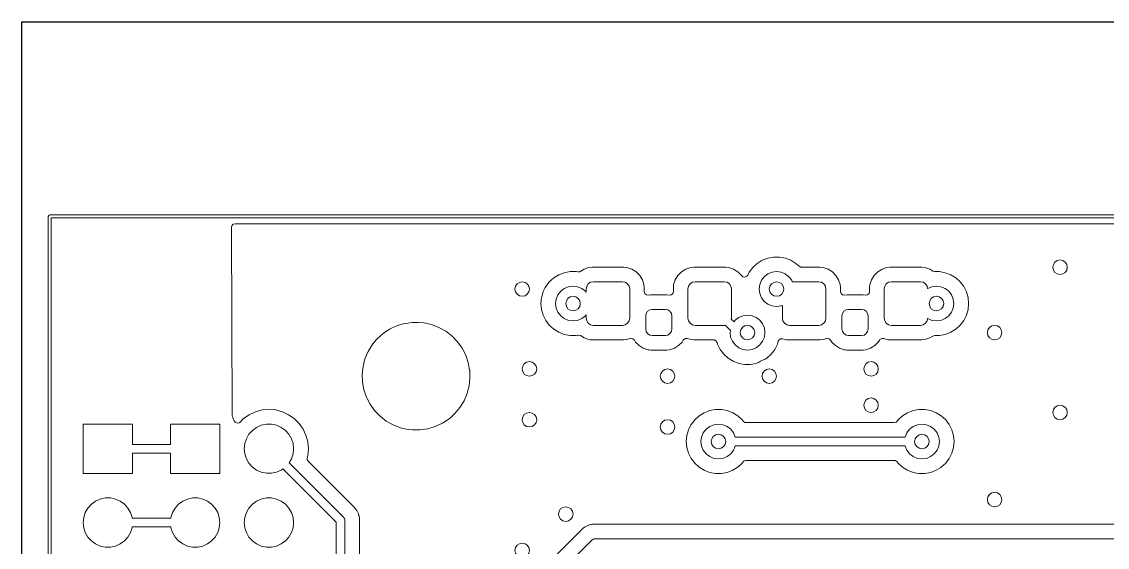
# Model space of a CAD drawing. Header units: millimetres. Extents: x 0 to 594, y 0 to 420.
# Drawn here: x 348.1 to 422.8, y 276.4 to 312.6 of the extents above; entities that cross this region are included whole.
import ezdxf

# ---------------------------------------------------------------- set-up
doc = ezdxf.new("R2010")
doc.units = ezdxf.units.MM
doc.linetypes.add('K5LT32768', pattern=[0])
picture_1 = doc.add_image_def('image2.png', size_in_pixel=(1000, 1000))

msp = doc.modelspace()

# ---------------------------------------------------------------- linework, layer by layer
at = {"color": 7, "linetype": 'K5LT32768', "lineweight": 18}
for p, q in [((349.943, 299.287), (349.913, 299.216)), ((349.913, 299.216), (349.913, 171.216)), ((350.013, 299.316), (349.943, 299.287)), ((520.013, 299.316), (350.013, 299.316)), ((350.113, 171.316), (350.113, 299.116)), ((350.113, 299.116), (519.913, 299.116)), ((362.762, 298.716), (362.628, 298.677)), ((479.265, 298.716), (362.762, 298.716)), ((362.537, 298.572), (362.514, 298.467)), ((362.514, 298.467), (362.574, 285.513)), ((362.628, 298.677), (362.537, 298.572)), ((398.38, 295.706), (398.681, 295.98)), ((398.681, 295.98), (399.028, 296.195)), ((399.028, 296.195), (399.218, 296.269)), ((399.218, 296.269), (399.408, 296.343)), ((399.408, 296.343), (399.809, 296.417)), ((399.809, 296.417), (400.217, 296.417)), ((400.217, 296.417), (400.618, 296.343)), ((400.618, 296.343), (400.999, 296.195)), ((400.999, 296.195), (401.345, 295.98)), ((401.345, 295.98), (401.563, 295.782)), ((401.563, 295.782), (401.688, 295.721)), ((384.38, 294.706), (384.681, 294.98)), ((384.681, 294.98), (385.028, 295.195)), ((385.028, 295.195), (385.218, 295.269)), ((385.218, 295.269), (385.408, 295.343)), ((385.408, 295.343), (385.809, 295.417)), ((385.809, 295.417), (386.217, 295.417)), ((386.217, 295.417), (386.341, 295.394)), ((386.341, 295.394), (386.48, 295.408)), ((386.48, 295.408), (386.517, 295.427)), ((386.517, 295.427), (386.775, 295.586)), ((386.775, 295.586), (387.108, 295.696)), ((387.108, 295.696), (387.313, 295.717)), ((387.313, 295.717), (389.513, 295.717)), ((389.513, 295.717), (389.719, 295.696)), ((389.719, 295.696), (390.052, 295.586)), ((390.052, 295.586), (390.351, 295.402)), ((390.351, 295.402), (390.599, 295.154)), ((390.599, 295.154), (390.783, 294.855)), ((393.044, 294.855), (393.228, 295.154)), ((393.228, 295.154), (393.476, 295.402)), ((393.476, 295.402), (393.775, 295.586)), ((393.775, 295.586), (394.108, 295.696)), ((394.108, 295.696), (394.313, 295.717)), ((394.313, 295.717), (396.513, 295.717)), ((396.513, 295.717), (396.719, 295.696)), ((396.719, 295.696), (397.052, 295.586)), ((397.052, 295.586), (397.351, 295.402)), ((397.351, 295.402), (397.599, 295.154)), ((397.599, 295.154), (397.608, 295.142)), ((397.608, 295.142), (397.61, 295.144)), ((397.61, 295.144), (397.702, 295.061)), ((397.702, 295.061), (397.84, 295.039)), ((397.84, 295.039), (397.968, 295.094)), ((397.968, 295.094), (398.031, 295.174)), ((398.031, 295.174), (398.134, 295.38)), ((398.134, 295.38), (398.38, 295.706)), ((399.165, 295.065), (398.974, 294.816)), ((399.413, 295.256), (399.165, 295.065)), ((399.703, 295.376), (399.413, 295.256)), ((400.013, 295.416), (399.703, 295.376)), ((400.324, 295.376), (400.013, 295.416)), ((400.613, 295.256), (400.324, 295.376)), ((400.862, 295.065), (400.613, 295.256)), ((401.052, 294.816), (400.862, 295.065)), ((401.688, 295.721), (401.73, 295.717)), ((401.73, 295.717), (403.013, 295.717)), ((403.013, 295.717), (403.219, 295.696)), ((403.219, 295.696), (403.552, 295.586)), ((403.552, 295.586), (403.851, 295.402)), ((403.851, 295.402), (404.099, 295.154)), ((404.099, 295.154), (404.283, 294.855)), ((406.544, 294.855), (406.728, 295.154)), ((406.728, 295.154), (406.976, 295.402)), ((406.976, 295.402), (407.275, 295.586)), ((407.275, 295.586), (407.608, 295.696)), ((407.608, 295.696), (407.813, 295.717)), ((407.813, 295.717), (410.013, 295.717)), ((410.013, 295.717), (410.219, 295.696)), ((410.219, 295.696), (410.552, 295.586)), ((410.552, 295.586), (410.765, 295.454)), ((410.765, 295.454), (410.896, 295.417)), ((410.896, 295.417), (411.217, 295.417)), ((411.217, 295.417), (411.618, 295.343)), ((411.618, 295.343), (411.999, 295.195)), ((411.999, 295.195), (412.345, 294.98)), ((412.345, 294.98), (412.647, 294.706)), ((383.967, 294.046), (384.1, 294.312)), ((384.1, 294.312), (384.134, 294.38)), ((384.134, 294.38), (384.306, 294.608)), ((384.306, 294.608), (384.38, 294.706)), ((385.413, 294.256), (385.165, 294.065)), ((385.703, 294.376), (385.413, 294.256)), ((386.013, 294.416), (385.703, 294.376)), ((386.324, 294.376), (386.013, 294.416)), ((386.613, 294.256), (386.324, 294.376)), ((386.862, 294.065), (386.613, 294.256)), ((386.951, 294.408), (386.913, 294.216)), ((387.06, 294.57), (386.951, 294.408)), ((387.222, 294.678), (387.06, 294.57)), ((387.413, 294.716), (387.222, 294.678)), ((389.413, 294.716), (387.413, 294.716)), ((389.605, 294.678), (389.413, 294.716)), ((389.767, 294.57), (389.605, 294.678)), ((389.875, 294.408), (389.767, 294.57)), ((389.913, 294.216), (389.875, 294.408)), ((390.783, 294.855), (390.893, 294.522)), ((390.893, 294.522), (390.914, 294.317)), ((390.914, 294.317), (390.914, 294.046)), ((392.912, 294.317), (392.933, 294.522)), ((392.912, 294.046), (392.912, 294.316)), ((392.933, 294.522), (392.994, 294.706)), ((392.994, 294.706), (393.044, 294.855)), ((393.951, 294.408), (393.913, 294.216)), ((394.06, 294.57), (393.951, 294.408)), ((394.222, 294.678), (394.06, 294.57)), ((394.413, 294.716), (394.222, 294.678)), ((396.413, 294.716), (394.413, 294.716)), ((396.605, 294.678), (396.413, 294.716)), ((396.767, 294.57), (396.605, 294.678)), ((396.875, 294.408), (396.767, 294.57)), ((396.913, 294.216), (396.875, 294.408)), ((398.854, 294.527), (398.813, 294.216)), ((398.974, 294.816), (398.854, 294.527)), ((401.094, 294.716), (401.052, 294.816)), ((402.913, 294.716), (401.094, 294.716)), ((403.105, 294.678), (402.913, 294.716)), ((403.267, 294.57), (403.105, 294.678)), ((403.375, 294.408), (403.267, 294.57)), ((403.413, 294.216), (403.375, 294.408)), ((404.283, 294.855), (404.393, 294.522)), ((404.393, 294.522), (404.414, 294.317)), ((404.414, 294.317), (404.414, 294.046)), ((406.412, 294.317), (406.433, 294.522)), ((406.412, 294.046), (406.412, 294.316)), ((406.433, 294.522), (406.494, 294.706)), ((406.494, 294.706), (406.544, 294.855)), ((407.451, 294.408), (407.413, 294.216)), ((407.56, 294.57), (407.451, 294.408)), ((407.722, 294.678), (407.56, 294.57)), ((407.913, 294.716), (407.722, 294.678)), ((409.913, 294.716), (407.913, 294.716)), ((410.105, 294.678), (409.913, 294.716)), ((410.267, 294.57), (410.105, 294.678)), ((410.375, 294.408), (410.267, 294.57)), ((410.406, 294.251), (410.375, 294.408)), ((410.413, 294.256), (410.406, 294.251)), ((410.703, 294.376), (410.413, 294.256)), ((411.013, 294.416), (410.703, 294.376)), ((411.324, 294.376), (411.013, 294.416)), ((411.613, 294.256), (411.324, 294.376)), ((411.862, 294.065), (411.613, 294.256)), ((412.647, 294.706), (412.893, 294.38)), ((412.893, 294.38), (413.074, 294.015)), ((383.804, 293.23), (383.84, 293.623)), ((383.84, 293.623), (383.855, 293.673)), ((383.855, 293.673), (383.952, 294.015)), ((383.952, 294.015), (383.967, 294.046)), ((384.854, 293.527), (384.813, 293.216)), ((384.974, 293.816), (384.854, 293.527)), ((385.165, 294.065), (384.974, 293.816)), ((386.913, 293.998), (386.862, 294.065)), ((386.913, 294.216), (386.913, 293.998)), ((389.913, 292.216), (389.913, 294.216)), ((390.914, 294.046), (390.954, 293.912)), ((390.954, 293.912), (391.059, 293.82)), ((391.059, 293.82), (391.187, 293.799)), ((391.187, 293.799), (391.367, 293.817)), ((391.367, 293.817), (392.46, 293.817)), ((392.46, 293.817), (392.639, 293.799)), ((392.639, 293.799), (392.776, 293.825)), ((392.776, 293.825), (392.878, 293.92)), ((392.878, 293.92), (392.912, 294.046)), ((393.913, 294.216), (393.913, 292.216)), ((396.913, 292.216), (396.913, 294.216)), ((398.813, 294.216), (398.854, 293.906)), ((398.854, 293.906), (398.974, 293.616)), ((398.974, 293.616), (399.165, 293.368)), ((403.413, 292.216), (403.413, 294.216)), ((404.414, 294.046), (404.454, 293.912)), ((404.454, 293.912), (404.559, 293.82)), ((404.559, 293.82), (404.687, 293.799)), ((404.687, 293.799), (404.867, 293.817)), ((404.867, 293.817), (405.96, 293.817)), ((405.96, 293.817), (406.139, 293.799)), ((406.139, 293.799), (406.276, 293.825)), ((406.276, 293.825), (406.378, 293.92)), ((406.378, 293.92), (406.412, 294.046)), ((407.413, 294.216), (407.413, 292.216)), ((412.052, 293.816), (411.862, 294.065)), ((412.172, 293.527), (412.052, 293.816)), ((412.213, 293.216), (412.172, 293.527)), ((413.074, 294.015), (413.186, 293.623)), ((413.186, 293.623), (413.224, 293.216)), ((383.803, 293.216), (383.804, 293.23)), ((383.84, 292.81), (383.803, 293.216)), ((383.952, 292.418), (383.84, 292.81)), ((384.813, 293.216), (384.854, 292.906)), ((384.854, 292.906), (384.974, 292.616)), ((391.291, 292.782), (391.145, 292.685)), ((391.463, 292.816), (391.291, 292.782)), ((392.363, 292.816), (391.463, 292.816)), ((392.535, 292.782), (392.363, 292.816)), ((392.681, 292.685), (392.535, 292.782)), ((399.165, 293.368), (399.413, 293.177)), ((399.413, 293.177), (399.703, 293.057)), ((399.703, 293.057), (400.013, 293.016)), ((400.013, 293.016), (400.324, 293.057)), ((400.324, 293.057), (400.413, 293.094)), ((400.413, 293.094), (400.413, 292.216)), ((404.791, 292.782), (404.645, 292.685)), ((404.963, 292.816), (404.791, 292.782)), ((405.863, 292.816), (404.963, 292.816)), ((406.035, 292.782), (405.863, 292.816)), ((406.181, 292.685), (406.035, 292.782)), ((412.052, 292.616), (412.172, 292.906)), ((412.172, 292.906), (412.213, 293.216)), ((413.186, 292.81), (413.074, 292.418)), ((413.224, 293.216), (413.186, 292.81)), ((384.134, 292.053), (383.952, 292.418)), ((384.38, 291.727), (384.134, 292.053)), ((384.974, 292.616), (385.165, 292.368)), ((385.165, 292.368), (385.413, 292.177)), ((385.413, 292.177), (385.703, 292.057)), ((385.703, 292.057), (386.013, 292.016)), ((386.013, 292.016), (386.324, 292.057)), ((386.324, 292.057), (386.613, 292.177)), ((386.613, 292.177), (386.862, 292.368)), ((386.862, 292.368), (386.913, 292.435)), ((386.913, 292.435), (386.913, 292.216)), ((386.913, 292.216), (386.951, 292.025)), ((386.951, 292.025), (387.06, 291.863)), ((389.767, 291.863), (389.875, 292.025)), ((389.875, 292.025), (389.913, 292.216)), ((391.048, 292.539), (391.013, 292.366)), ((391.013, 292.366), (391.013, 291.466)), ((391.145, 292.685), (391.048, 292.539)), ((392.779, 292.539), (392.681, 292.685)), ((392.813, 292.366), (392.779, 292.539)), ((392.813, 291.466), (392.813, 292.366)), ((393.913, 292.216), (393.951, 292.025)), ((393.951, 292.025), (394.06, 291.863)), ((396.901, 292.153), (396.913, 292.216)), ((397.088, 291.966), (396.901, 292.153)), ((397.165, 292.065), (397.088, 291.966)), ((397.413, 292.256), (397.165, 292.065)), ((397.703, 292.376), (397.413, 292.256)), ((398.013, 292.416), (397.703, 292.376)), ((398.324, 292.376), (398.013, 292.416)), ((398.613, 292.256), (398.324, 292.376)), ((398.862, 292.065), (398.613, 292.256)), ((399.052, 291.816), (398.862, 292.065)), ((400.413, 292.216), (400.451, 292.025)), ((400.451, 292.025), (400.56, 291.863)), ((403.267, 291.863), (403.375, 292.025)), ((403.375, 292.025), (403.413, 292.216)), ((404.548, 292.539), (404.513, 292.366)), ((404.513, 292.366), (404.513, 291.466)), ((404.645, 292.685), (404.548, 292.539)), ((406.279, 292.539), (406.181, 292.685)), ((406.313, 292.366), (406.279, 292.539)), ((406.313, 291.466), (406.313, 292.366)), ((407.413, 292.216), (407.451, 292.025)), ((407.451, 292.025), (407.56, 291.863)), ((410.267, 291.863), (410.375, 292.025)), ((410.375, 292.025), (410.406, 292.182)), ((410.406, 292.182), (410.413, 292.177)), ((410.413, 292.177), (410.703, 292.057)), ((410.703, 292.057), (411.013, 292.016)), ((411.013, 292.016), (411.324, 292.057)), ((411.324, 292.057), (411.613, 292.177)), ((411.613, 292.177), (411.862, 292.368)), ((411.862, 292.368), (412.052, 292.616)), ((412.893, 292.053), (412.647, 291.727)), ((413.074, 292.418), (412.893, 292.053)), ((372.945, 291.154), (373.397, 291.453)), ((373.397, 291.453), (373.478, 291.491)), ((373.478, 291.491), (373.888, 291.683)), ((373.888, 291.683), (374.406, 291.839)), ((374.406, 291.839), (374.638, 291.873)), ((374.638, 291.873), (374.942, 291.917)), ((374.942, 291.917), (375.349, 291.917)), ((375.349, 291.917), (375.754, 291.888)), ((375.754, 291.888), (376.282, 291.77)), ((376.282, 291.77), (376.788, 291.577)), ((376.788, 291.577), (377.261, 291.311)), ((377.261, 291.311), (377.356, 291.238)), ((384.681, 291.453), (384.38, 291.727)), ((385.028, 291.238), (384.681, 291.453)), ((387.06, 291.863), (387.222, 291.755)), ((387.222, 291.755), (387.413, 291.716)), ((387.413, 291.716), (389.413, 291.716)), ((389.413, 291.716), (389.605, 291.755)), ((389.605, 291.755), (389.767, 291.863)), ((391.013, 291.466), (391.048, 291.294)), ((391.048, 291.294), (391.145, 291.148)), ((392.681, 291.148), (392.779, 291.294)), ((392.779, 291.294), (392.813, 291.466)), ((394.06, 291.863), (394.222, 291.755)), ((394.222, 291.755), (394.413, 291.716)), ((394.413, 291.716), (396.413, 291.716)), ((396.413, 291.716), (396.476, 291.729)), ((396.476, 291.729), (396.834, 291.372)), ((396.834, 291.372), (396.813, 291.216)), ((399.172, 291.527), (399.052, 291.816)), ((399.213, 291.216), (399.172, 291.527)), ((400.56, 291.863), (400.722, 291.755)), ((400.722, 291.755), (400.913, 291.716)), ((400.913, 291.716), (402.913, 291.716)), ((402.913, 291.716), (403.105, 291.755)), ((403.105, 291.755), (403.267, 291.863)), ((404.513, 291.466), (404.548, 291.294)), ((404.548, 291.294), (404.645, 291.148)), ((406.181, 291.148), (406.279, 291.294)), ((406.279, 291.294), (406.313, 291.466)), ((407.56, 291.863), (407.722, 291.755)), ((407.722, 291.755), (407.913, 291.716)), ((407.913, 291.716), (409.913, 291.716)), ((409.913, 291.716), (410.105, 291.755)), ((410.105, 291.755), (410.267, 291.863)), ((412.302, 291.426), (411.999, 291.238)), ((412.345, 291.453), (412.302, 291.426)), ((412.647, 291.727), (412.345, 291.453)), ((372.195, 290.376), (372.319, 290.525)), ((372.319, 290.525), (372.542, 290.792)), ((372.542, 290.792), (372.945, 291.154)), ((377.356, 291.238), (377.69, 290.98)), ((377.69, 290.98), (378.066, 290.59)), ((378.066, 290.59), (378.381, 290.15)), ((385.408, 291.09), (385.028, 291.238)), ((385.809, 291.015), (385.408, 291.09)), ((386.217, 291.015), (385.809, 291.015)), ((386.341, 291.039), (386.217, 291.015)), ((386.382, 291.043), (386.341, 291.039)), ((386.517, 291.006), (386.382, 291.043)), ((386.775, 290.847), (386.517, 291.006)), ((387.108, 290.736), (386.775, 290.847)), ((387.201, 290.727), (387.108, 290.736)), ((387.313, 290.715), (387.201, 290.727)), ((389.513, 290.715), (387.313, 290.715)), ((389.719, 290.736), (389.513, 290.715)), ((389.939, 290.81), (389.719, 290.736)), ((389.987, 290.82), (389.939, 290.81)), ((390.125, 290.798), (389.987, 290.82)), ((390.229, 290.704), (390.125, 290.798)), ((390.317, 290.56), (390.229, 290.704)), ((390.557, 290.321), (390.317, 290.56)), ((391.145, 291.148), (391.291, 291.051)), ((391.291, 291.051), (391.463, 291.016)), ((391.463, 291.016), (392.363, 291.016)), ((392.363, 291.016), (392.535, 291.051)), ((392.535, 291.051), (392.681, 291.148)), ((393.509, 290.56), (393.269, 290.321)), ((393.598, 290.704), (393.509, 290.56)), ((393.627, 290.743), (393.598, 290.704)), ((393.747, 290.814), (393.627, 290.743)), ((393.887, 290.81), (393.747, 290.814)), ((394.108, 290.736), (393.887, 290.81)), ((394.313, 290.715), (394.108, 290.736)), ((395.68, 290.715), (394.313, 290.715)), ((395.718, 290.713), (395.68, 290.715)), ((395.844, 290.654), (395.718, 290.713)), ((395.919, 290.535), (395.844, 290.654)), ((395.952, 290.418), (395.919, 290.535)), ((396.813, 291.216), (396.854, 290.906)), ((396.854, 290.906), (396.974, 290.616)), ((396.974, 290.616), (397.165, 290.368)), ((398.862, 290.368), (399.052, 290.616)), ((399.052, 290.616), (399.172, 290.906)), ((399.172, 290.906), (399.213, 291.216)), ((400.132, 290.622), (400.074, 290.418)), ((400.189, 290.722), (400.132, 290.622)), ((400.309, 290.794), (400.189, 290.722)), ((400.449, 290.789), (400.309, 290.794)), ((400.608, 290.736), (400.449, 290.789)), ((400.701, 290.727), (400.608, 290.736)), ((400.813, 290.715), (400.701, 290.727)), ((403.013, 290.715), (400.813, 290.715)), ((403.219, 290.736), (403.013, 290.715)), ((403.439, 290.81), (403.219, 290.736)), ((403.487, 290.82), (403.439, 290.81)), ((403.625, 290.798), (403.487, 290.82)), ((403.729, 290.704), (403.625, 290.798)), ((403.817, 290.56), (403.729, 290.704)), ((404.057, 290.321), (403.817, 290.56)), ((404.645, 291.148), (404.791, 291.051)), ((404.791, 291.051), (404.963, 291.016)), ((404.963, 291.016), (405.863, 291.016)), ((405.863, 291.016), (406.035, 291.051)), ((406.035, 291.051), (406.181, 291.148)), ((407.009, 290.56), (406.769, 290.321)), ((407.098, 290.704), (407.009, 290.56)), ((407.127, 290.743), (407.098, 290.704)), ((407.247, 290.814), (407.127, 290.743)), ((407.387, 290.81), (407.247, 290.814)), ((407.608, 290.736), (407.387, 290.81)), ((407.701, 290.727), (407.608, 290.736)), ((407.813, 290.715), (407.701, 290.727)), ((410.013, 290.715), (407.813, 290.715)), ((410.219, 290.736), (410.013, 290.715)), ((410.552, 290.847), (410.219, 290.736)), ((410.765, 290.979), (410.552, 290.847)), ((410.896, 291.015), (410.765, 290.979)), ((411.217, 291.015), (410.896, 291.015)), ((411.618, 291.09), (411.217, 291.015)), ((411.999, 291.238), (411.618, 291.09)), ((371.701, 289.415), (371.913, 289.913)), ((371.913, 289.913), (372.195, 290.376)), ((378.381, 290.15), (378.629, 289.668)), ((390.846, 290.142), (390.557, 290.321)), ((391.168, 290.036), (390.846, 290.142)), ((391.258, 290.027), (391.168, 290.036)), ((391.367, 290.015), (391.258, 290.027)), ((392.46, 290.015), (391.367, 290.015)), ((392.659, 290.036), (392.46, 290.015)), ((392.981, 290.142), (392.659, 290.036)), ((393.269, 290.321), (392.981, 290.142)), ((396.134, 290.053), (395.952, 290.418)), ((396.38, 289.727), (396.134, 290.053)), ((397.165, 290.368), (397.413, 290.177)), ((397.413, 290.177), (397.703, 290.057)), ((397.703, 290.057), (398.013, 290.016)), ((398.013, 290.016), (398.324, 290.057)), ((398.324, 290.057), (398.613, 290.177)), ((398.613, 290.177), (398.862, 290.368)), ((399.893, 290.053), (399.647, 289.727)), ((400.074, 290.418), (399.893, 290.053)), ((404.346, 290.142), (404.057, 290.321)), ((404.668, 290.036), (404.346, 290.142)), ((404.758, 290.027), (404.668, 290.036)), ((404.867, 290.015), (404.758, 290.027)), ((405.96, 290.015), (404.867, 290.015)), ((406.159, 290.036), (405.96, 290.015)), ((406.481, 290.142), (406.159, 290.036)), ((406.769, 290.321), (406.481, 290.142)), ((371.564, 288.891), (371.701, 289.415)), ((378.629, 289.668), (378.803, 289.155)), ((378.803, 289.155), (378.829, 289.015)), ((378.829, 289.015), (378.895, 288.657)), ((396.397, 289.712), (396.38, 289.727)), ((396.681, 289.453), (396.397, 289.712)), ((397.028, 289.238), (396.681, 289.453)), ((397.408, 289.09), (397.028, 289.238)), ((397.809, 289.015), (397.408, 289.09)), ((398.217, 289.015), (397.809, 289.015)), ((398.618, 289.09), (398.217, 289.015)), ((398.779, 289.153), (398.618, 289.09)), ((398.913, 289.256), (398.779, 289.153)), ((399.203, 289.376), (398.913, 289.256)), ((399.226, 289.379), (399.203, 289.376)), ((399.345, 289.453), (399.226, 289.379)), ((399.647, 289.727), (399.345, 289.453)), ((371.505, 288.352), (371.564, 288.891)), ((371.525, 287.811), (371.505, 288.352)), ((378.895, 288.657), (378.902, 288.622)), ((378.902, 288.622), (378.922, 288.081)), ((371.623, 287.278), (371.525, 287.811)), ((378.862, 287.542), (378.759, 287.145)), ((378.922, 288.081), (378.862, 287.542)), ((371.798, 286.765), (371.623, 287.278)), ((371.845, 286.673), (371.798, 286.765)), ((378.725, 287.018), (378.514, 286.52)), ((378.759, 287.145), (378.725, 287.018)), ((372.046, 286.283), (371.845, 286.673)), ((372.361, 285.843), (372.046, 286.283)), ((378.231, 286.057), (377.885, 285.641)), ((378.514, 286.52), (378.231, 286.057)), ((362.574, 285.513), (362.598, 285.419)), ((362.598, 285.419), (362.595, 285.418)), ((362.595, 285.418), (362.601, 285.401)), ((362.601, 285.401), (362.641, 285.293)), ((362.641, 285.293), (362.699, 285.138)), ((363.107, 285.05), (363.35, 285.293)), ((363.35, 285.293), (363.738, 285.565)), ((363.738, 285.565), (364.166, 285.764)), ((364.166, 285.764), (364.622, 285.887)), ((364.622, 285.887), (365.093, 285.928)), ((365.093, 285.928), (365.564, 285.887)), ((365.564, 285.887), (366.021, 285.764)), ((366.021, 285.764), (366.449, 285.565)), ((366.449, 285.565), (366.836, 285.293)), ((366.836, 285.293), (367.17, 284.959)), ((372.737, 285.453), (372.361, 285.843)), ((373.166, 285.122), (372.737, 285.453)), ((377.481, 285.279), (377.029, 284.98)), ((377.595, 285.381), (377.481, 285.279)), ((377.885, 285.641), (377.595, 285.381)), ((394.38, 285.206), (394.681, 285.48)), ((394.681, 285.48), (395.028, 285.695)), ((395.028, 285.695), (395.257, 285.784)), ((395.257, 285.784), (395.408, 285.843)), ((395.408, 285.843), (395.809, 285.917)), ((395.809, 285.917), (396.217, 285.917)), ((396.217, 285.917), (396.618, 285.843)), ((396.618, 285.843), (396.999, 285.695)), ((396.999, 285.695), (397.345, 285.48)), ((397.345, 285.48), (397.647, 285.206)), ((408.38, 285.206), (408.681, 285.48)), ((408.681, 285.48), (409.028, 285.695)), ((409.028, 285.695), (409.257, 285.784)), ((409.257, 285.784), (409.408, 285.843)), ((409.408, 285.843), (409.809, 285.917)), ((409.809, 285.917), (410.217, 285.917)), ((410.217, 285.917), (410.618, 285.843)), ((410.618, 285.843), (410.999, 285.695)), ((410.999, 285.695), (411.345, 285.48)), ((411.345, 285.48), (411.647, 285.206)), ((355.713, 284.916), (352.313, 284.916)), ((352.313, 284.916), (352.313, 281.516)), ((355.713, 283.516), (355.713, 284.916)), ((361.713, 284.916), (358.313, 284.916)), ((358.313, 284.916), (358.313, 283.516)), ((361.713, 281.516), (361.713, 284.916)), ((362.699, 285.138), (362.783, 285.026)), ((362.783, 285.026), (362.914, 284.978)), ((362.914, 284.978), (363.05, 285.007)), ((363.05, 285.007), (363.107, 285.05)), ((364.243, 284.689), (363.956, 284.48)), ((364.568, 284.833), (364.243, 284.689)), ((364.916, 284.907), (364.568, 284.833)), ((365.271, 284.907), (364.916, 284.907)), ((365.619, 284.833), (365.271, 284.907)), ((365.943, 284.689), (365.619, 284.833)), ((366.231, 284.48), (365.943, 284.689)), ((367.17, 284.959), (367.441, 284.572)), ((367.441, 284.572), (367.641, 284.144)), ((373.638, 284.856), (373.166, 285.122)), ((374.144, 284.663), (373.638, 284.856)), ((374.448, 284.595), (374.144, 284.663)), ((374.673, 284.545), (374.448, 284.595)), ((374.975, 284.523), (374.673, 284.545)), ((375.078, 284.515), (374.975, 284.523)), ((376.02, 284.594), (375.484, 284.515)), ((376.539, 284.75), (376.02, 284.594)), ((377.029, 284.98), (376.539, 284.75)), ((393.952, 284.515), (393.981, 284.572)), ((393.981, 284.572), (394.122, 284.856)), ((394.122, 284.856), (394.134, 284.88)), ((394.134, 284.88), (394.267, 285.057)), ((394.267, 285.057), (394.38, 285.206)), ((395.165, 284.565), (394.974, 284.316)), ((395.413, 284.756), (395.165, 284.565)), ((395.703, 284.876), (395.413, 284.756)), ((396.013, 284.916), (395.703, 284.876)), ((396.324, 284.876), (396.013, 284.916)), ((396.613, 284.756), (396.324, 284.876)), ((396.862, 284.565), (396.613, 284.756)), ((397.052, 284.316), (396.862, 284.565)), ((397.647, 285.206), (397.714, 285.116)), ((397.714, 285.116), (397.827, 285.033)), ((397.827, 285.033), (397.912, 285.017)), ((397.912, 285.017), (406.506, 285.017)), ((406.506, 285.017), (406.513, 285.016)), ((406.513, 285.016), (406.521, 285.017)), ((406.521, 285.017), (408.114, 285.017)), ((408.114, 285.017), (408.248, 285.057)), ((408.248, 285.057), (408.312, 285.116)), ((408.312, 285.116), (408.38, 285.206)), ((409.165, 284.565), (408.974, 284.316)), ((409.413, 284.756), (409.165, 284.565)), ((409.703, 284.876), (409.413, 284.756)), ((410.013, 284.916), (409.703, 284.876)), ((410.324, 284.876), (410.013, 284.916)), ((410.613, 284.756), (410.324, 284.876)), ((410.862, 284.565), (410.613, 284.756)), ((411.052, 284.316), (410.862, 284.565)), ((411.647, 285.206), (411.893, 284.88)), ((411.893, 284.88), (412.074, 284.515)), ((363.54, 283.908), (363.43, 283.57)), ((363.718, 284.216), (363.54, 283.908)), ((363.956, 284.48), (363.718, 284.216)), ((366.469, 284.216), (366.231, 284.48)), ((366.646, 283.908), (366.469, 284.216)), ((366.756, 283.57), (366.646, 283.908)), ((367.641, 284.144), (367.763, 283.687)), ((375.484, 284.515), (375.078, 284.515)), ((393.803, 283.716), (393.84, 284.123)), ((393.84, 284.123), (393.952, 284.515)), ((394.854, 284.027), (394.813, 283.716)), ((394.974, 284.316), (394.854, 284.027)), ((397.172, 284.027), (397.052, 284.316)), ((397.174, 284.016), (397.172, 284.027)), ((408.853, 284.016), (397.174, 284.016)), ((408.854, 284.027), (408.853, 284.016)), ((408.974, 284.316), (408.854, 284.027)), ((411.172, 284.027), (411.052, 284.316)), ((411.213, 283.716), (411.172, 284.027)), ((412.074, 284.515), (412.186, 284.123)), ((412.186, 284.123), (412.224, 283.716)), ((358.313, 283.516), (355.713, 283.516)), ((363.43, 283.57), (363.393, 283.216)), ((363.393, 283.216), (363.43, 282.863)), ((366.793, 283.216), (366.756, 283.57)), ((366.756, 282.863), (366.793, 283.216)), ((367.763, 283.687), (367.805, 283.216)), ((367.805, 283.216), (367.763, 282.746)), ((393.84, 283.31), (393.803, 283.716)), ((393.952, 282.918), (393.84, 283.31)), ((394.813, 283.716), (394.854, 283.406)), ((394.854, 283.406), (394.974, 283.116)), ((394.974, 283.116), (395.165, 282.868)), ((396.862, 282.868), (397.052, 283.116)), ((397.052, 283.116), (397.172, 283.406)), ((397.172, 283.406), (397.174, 283.416)), ((397.174, 283.416), (408.853, 283.416)), ((408.853, 283.416), (408.854, 283.406)), ((408.854, 283.406), (408.974, 283.116)), ((408.974, 283.116), (409.165, 282.868)), ((410.862, 282.868), (411.052, 283.116)), ((411.052, 283.116), (411.172, 283.406)), ((411.172, 283.406), (411.213, 283.716)), ((412.186, 283.31), (412.074, 282.918)), ((412.224, 283.716), (412.186, 283.31)), ((355.713, 281.516), (355.713, 282.916)), ((355.713, 282.916), (358.313, 282.916)), ((358.313, 282.916), (358.313, 281.516)), ((363.43, 282.863), (363.54, 282.525)), ((363.54, 282.525), (363.718, 282.217)), ((366.486, 282.248), (366.646, 282.525)), ((366.646, 282.525), (366.756, 282.863)), ((367.763, 282.746), (367.724, 282.601)), ((367.724, 282.601), (367.728, 282.461)), ((367.728, 282.461), (367.789, 282.361)), ((367.789, 282.361), (370.812, 279.337)), ((394.134, 282.553), (393.952, 282.918)), ((394.38, 282.227), (394.134, 282.553)), ((395.165, 282.868), (395.413, 282.677)), ((395.413, 282.677), (395.703, 282.557)), ((395.703, 282.557), (396.013, 282.516)), ((396.013, 282.516), (396.324, 282.557)), ((396.324, 282.557), (396.613, 282.677)), ((396.613, 282.677), (396.862, 282.868)), ((397.714, 282.317), (397.647, 282.227)), ((397.778, 282.376), (397.714, 282.317)), ((397.912, 282.415), (397.778, 282.376)), ((408.114, 282.415), (397.912, 282.415)), ((408.2, 282.4), (408.114, 282.415)), ((408.312, 282.317), (408.2, 282.4)), ((408.38, 282.227), (408.312, 282.317)), ((409.165, 282.868), (409.413, 282.677)), ((409.413, 282.677), (409.703, 282.557)), ((409.703, 282.557), (410.013, 282.516)), ((410.013, 282.516), (410.324, 282.557)), ((410.324, 282.557), (410.613, 282.677)), ((410.613, 282.677), (410.862, 282.868)), ((411.893, 282.553), (411.647, 282.227)), ((412.074, 282.918), (411.893, 282.553)), ((363.718, 282.217), (363.956, 281.953)), ((363.956, 281.953), (364.243, 281.744)), ((364.243, 281.744), (364.568, 281.6)), ((364.568, 281.6), (364.916, 281.526)), ((365.271, 281.526), (365.619, 281.6)), ((365.619, 281.6), (365.943, 281.744)), ((365.943, 281.744), (366.058, 281.828)), ((366.058, 281.828), (369.713, 278.172)), ((370.225, 278.509), (366.486, 282.248)), ((394.681, 281.953), (394.38, 282.227)), ((395.028, 281.738), (394.681, 281.953)), ((395.408, 281.59), (395.028, 281.738)), ((395.809, 281.515), (395.408, 281.59)), ((396.618, 281.59), (396.217, 281.515)), ((396.999, 281.738), (396.618, 281.59)), ((397.304, 281.927), (396.999, 281.738)), ((397.345, 281.953), (397.304, 281.927)), ((397.647, 282.227), (397.345, 281.953)), ((408.681, 281.953), (408.38, 282.227)), ((409.028, 281.738), (408.681, 281.953)), ((409.408, 281.59), (409.028, 281.738)), ((409.809, 281.515), (409.408, 281.59)), ((410.618, 281.59), (410.217, 281.515)), ((410.999, 281.738), (410.618, 281.59)), ((411.304, 281.927), (410.999, 281.738)), ((411.345, 281.953), (411.304, 281.927)), ((411.647, 282.227), (411.345, 281.953)), ((352.313, 281.516), (355.713, 281.516)), ((358.313, 281.516), (361.713, 281.516)), ((364.916, 281.526), (365.271, 281.526)), ((396.217, 281.515), (395.809, 281.515)), ((410.217, 281.515), (409.809, 281.515)), ((352.876, 279.4), (352.638, 279.136)), ((353.163, 279.609), (352.876, 279.4)), ((353.488, 279.753), (353.163, 279.609)), ((353.836, 279.827), (353.488, 279.753)), ((354.191, 279.827), (353.836, 279.827)), ((354.539, 279.753), (354.191, 279.827)), ((354.863, 279.609), (354.539, 279.753)), ((355.151, 279.4), (354.863, 279.609)), ((355.389, 279.136), (355.151, 279.4)), ((358.876, 279.4), (358.638, 279.136)), ((359.163, 279.609), (358.876, 279.4)), ((359.488, 279.753), (359.163, 279.609)), ((359.836, 279.827), (359.488, 279.753)), ((360.191, 279.827), (359.836, 279.827)), ((360.539, 279.753), (360.191, 279.827)), ((360.863, 279.609), (360.539, 279.753)), ((361.151, 279.4), (360.863, 279.609)), ((361.389, 279.136), (361.151, 279.4)), ((363.956, 279.4), (363.718, 279.136)), ((364.243, 279.609), (363.956, 279.4)), ((364.568, 279.753), (364.243, 279.609)), ((364.916, 279.827), (364.568, 279.753)), ((365.271, 279.827), (364.916, 279.827)), ((365.619, 279.753), (365.271, 279.827)), ((365.943, 279.609), (365.619, 279.753)), ((366.231, 279.4), (365.943, 279.609)), ((366.469, 279.136), (366.231, 279.4)), ((370.812, 279.337), (370.837, 279.317)), ((370.837, 279.317), (370.837, 279.317)), ((370.837, 279.317), (370.849, 279.307)), ((370.849, 279.307), (370.898, 279.254)), ((352.46, 278.828), (352.35, 278.49)), ((352.638, 279.136), (352.46, 278.828)), ((355.566, 278.828), (355.389, 279.136)), ((355.676, 278.49), (355.566, 278.828)), ((358.46, 278.828), (358.35, 278.49)), ((358.638, 279.136), (358.46, 278.828)), ((361.566, 278.828), (361.389, 279.136)), ((361.676, 278.49), (361.566, 278.828)), ((363.54, 278.828), (363.43, 278.49)), ((363.718, 279.136), (363.54, 278.828)), ((366.646, 278.828), (366.469, 279.136)), ((366.756, 278.49), (366.646, 278.828)), ((370.898, 279.254), (370.948, 279.202)), ((370.948, 279.202), (370.969, 279.18)), ((370.969, 279.18), (370.991, 279.159)), ((370.991, 279.159), (371, 279.147)), ((371, 279.147), (371.008, 279.138)), ((371.008, 279.138), (371.074, 279.067)), ((371.074, 279.067), (371.095, 279.03)), ((371.095, 279.03), (371.116, 278.998)), ((371.116, 278.998), (371.142, 278.964)), ((371.142, 278.964), (371.181, 278.875)), ((371.181, 278.875), (371.186, 278.864)), ((371.186, 278.864), (371.233, 278.779)), ((371.233, 278.779), (371.243, 278.738)), ((371.243, 278.738), (371.256, 278.701)), ((371.256, 278.701), (371.273, 278.662)), ((371.273, 278.662), (371.288, 278.566)), ((371.288, 278.566), (371.29, 278.555)), ((371.29, 278.555), (371.314, 278.461)), ((352.35, 278.49), (352.313, 278.136)), ((352.313, 278.136), (352.35, 277.783)), ((355.682, 278.436), (355.676, 278.49)), ((355.676, 277.783), (355.682, 277.836)), ((358.345, 278.436), (355.682, 278.436)), ((355.682, 277.836), (358.345, 277.836)), ((358.35, 278.49), (358.345, 278.436)), ((358.345, 277.836), (358.35, 277.783)), ((361.713, 278.136), (361.676, 278.49)), ((361.676, 277.783), (361.713, 278.136)), ((363.43, 278.49), (363.393, 278.136)), ((363.393, 278.136), (363.43, 277.783)), ((366.793, 278.136), (366.756, 278.49)), ((366.756, 277.783), (366.793, 278.136)), ((369.713, 278.172), (369.713, 263.377)), ((370.245, 278.474), (370.225, 278.509)), ((370.273, 278.446), (370.245, 278.474)), ((370.283, 278.408), (370.273, 278.446)), ((370.303, 278.374), (370.283, 278.408)), ((370.303, 278.335), (370.303, 278.374)), ((370.313, 278.296), (370.303, 278.335)), ((370.313, 263.377), (370.313, 278.296)), ((371.314, 278.461), (371.314, 278.418)), ((371.314, 278.418), (371.317, 278.38)), ((371.315, 278.241), (371.314, 278.229)), ((371.314, 278.229), (371.314, 274.224)), ((371.321, 278.304), (371.315, 278.241)), ((371.317, 278.38), (371.324, 278.338)), ((371.324, 278.338), (371.321, 278.304)), ((386.78, 277.798), (386.812, 277.819)), ((386.812, 277.819), (386.846, 277.845)), ((386.846, 277.845), (386.893, 277.866)), ((386.893, 277.866), (386.935, 277.884)), ((386.935, 277.884), (386.945, 277.889)), ((386.945, 277.889), (387.031, 277.936)), ((387.031, 277.936), (387.072, 277.946)), ((387.072, 277.946), (387.108, 277.959)), ((387.108, 277.959), (387.147, 277.976)), ((387.147, 277.976), (387.243, 277.991)), ((387.243, 277.991), (387.255, 277.993)), ((387.255, 277.993), (387.288, 278.002)), ((387.288, 278.002), (387.349, 278.017)), ((387.349, 278.017), (387.391, 278.017)), ((387.391, 278.017), (387.43, 278.021)), ((387.43, 278.021), (387.435, 278.021)), ((387.435, 278.021), (387.443, 278.023)), ((387.443, 278.023), (387.472, 278.027)), ((387.472, 278.027), (387.52, 278.023)), ((387.52, 278.023), (387.569, 278.018)), ((387.569, 278.018), (387.58, 278.017)), ((387.58, 278.017), (454.342, 278.017)), ((352.35, 277.783), (352.46, 277.445)), ((352.46, 277.445), (352.638, 277.137)), ((352.638, 277.137), (352.876, 276.873)), ((355.151, 276.873), (355.389, 277.137)), ((355.389, 277.137), (355.566, 277.445)), ((355.566, 277.445), (355.676, 277.783)), ((358.35, 277.783), (358.46, 277.445)), ((358.46, 277.445), (358.638, 277.137)), ((358.638, 277.137), (358.876, 276.873)), ((361.151, 276.873), (361.389, 277.137)), ((361.389, 277.137), (361.566, 277.445)), ((361.566, 277.445), (361.676, 277.783)), ((363.43, 277.783), (363.54, 277.445)), ((363.54, 277.445), (363.718, 277.137)), ((363.718, 277.137), (363.956, 276.873)), ((366.231, 276.873), (366.469, 277.137)), ((366.469, 277.137), (366.646, 277.445)), ((366.646, 277.445), (366.756, 277.783)), ((376.484, 267.527), (386.472, 277.516)), ((386.472, 277.516), (386.493, 277.541)), ((386.493, 277.54), (386.503, 277.552)), ((386.493, 277.541), (386.493, 277.54)), ((386.503, 277.552), (386.608, 277.651)), ((386.608, 277.651), (386.651, 277.694)), ((386.651, 277.694), (386.663, 277.703)), ((386.663, 277.703), (386.672, 277.711)), ((386.672, 277.711), (386.742, 277.777)), ((386.742, 277.777), (386.78, 277.798)), ((352.876, 276.873), (353.163, 276.664)), ((353.163, 276.664), (353.488, 276.52)), ((353.488, 276.52), (353.836, 276.446)), ((353.836, 276.446), (354.191, 276.446)), ((354.191, 276.446), (354.539, 276.52)), ((354.539, 276.52), (354.863, 276.664)), ((354.863, 276.664), (355.151, 276.873)), ((358.876, 276.873), (359.163, 276.664)), ((359.163, 276.664), (359.488, 276.52)), ((359.488, 276.52), (359.836, 276.446)), ((359.836, 276.446), (360.191, 276.446)), ((360.191, 276.446), (360.539, 276.52)), ((360.539, 276.52), (360.863, 276.664)), ((360.863, 276.664), (361.151, 276.873)), ((363.956, 276.873), (364.243, 276.664)), ((364.243, 276.664), (364.568, 276.52)), ((364.568, 276.52), (364.916, 276.446)), ((364.916, 276.446), (365.271, 276.446)), ((365.271, 276.446), (365.619, 276.52)), ((365.619, 276.52), (365.943, 276.664)), ((365.943, 276.664), (366.231, 276.873)), ((387.301, 276.929), (368.301, 257.929)), ((387.335, 276.948), (387.301, 276.929)), ((387.363, 276.976), (387.335, 276.948)), ((387.401, 276.987), (387.363, 276.976)), ((387.436, 277.006), (387.401, 276.987)), ((387.475, 277.006), (387.436, 277.006)), ((387.513, 277.016), (387.475, 277.006)), ((454.513, 277.016), (387.513, 277.016))]:
    msp.add_line(p, q, dxfattribs=at)
for centre in [(419.513, 295.716), (382.513, 294.216), (400.013, 294.216), (386.013, 293.216), (411.013, 293.216), (398.013, 291.216), (415.013, 291.216), (383.013, 288.716), (406.513, 288.716), (392.513, 288.216), (399.513, 288.216), (406.513, 286.216), (419.513, 285.716), (383.013, 285.216), (392.513, 284.716), (396.013, 283.716), (410.013, 283.716), (415.013, 279.716), (385.513, 278.716), (382.513, 276.216)]:
    msp.add_circle(centre, 0.5, dxfattribs=at)

# ---------------------------------------------------------------- pictures from other files: only their frames are drawn
image = msp.add_image(picture_1, insert=(348.086, 138.949), size_in_units=(173.678, 173.678))
image.dxf.flags = 15

doc.saveas('drawing.dxf')
